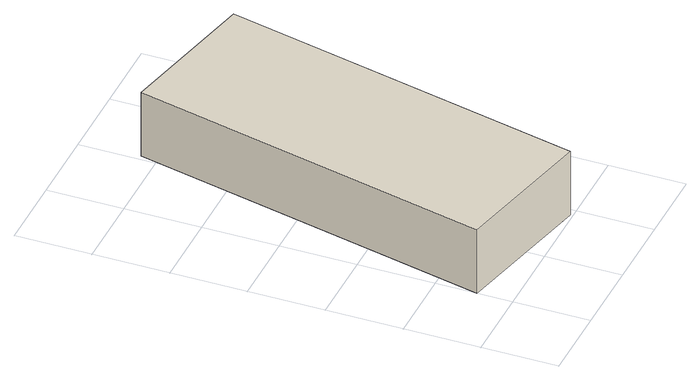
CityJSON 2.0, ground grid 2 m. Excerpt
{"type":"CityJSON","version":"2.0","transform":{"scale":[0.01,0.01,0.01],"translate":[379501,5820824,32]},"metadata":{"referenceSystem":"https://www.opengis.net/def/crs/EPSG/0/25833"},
"CityObjects":{
"building1":{"type":"Building","attributes":{"Gemeindeschluessel":"11000004","BezugspunktDach":"2200","function":"31001_3071","measuredHeight":1.86,"storeysAboveGround":1},"address":[{"country":"Germany","locality":"Berlin","thoroughfareNumber":"67 (29)","thoroughfareName":"Charlottenburger Chaussee"}],"geometry":[{"type":"Solid","lod":"1","boundaries":[[[[0,1,2,3]],[[4,5,6,7]],[[4,7,3,2]],[[5,4,2,1]],[[6,5,1,0]],[[7,6,0,3]]]]}]}
},
"vertices":[
[381,8,190],[595,961,190],[216,1044,190],[2,93,190],[216,1044,4],[595,961,4],[381,8,4],[2,93,4]
]}
